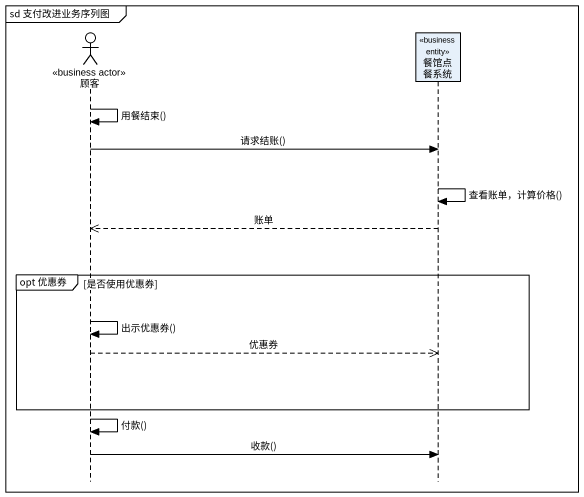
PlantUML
@startuml
mainframe sd 支付改进业务序列图
hide footbox
actor 顾客 <<business actor>>
participant 餐馆点餐系统 <<business entity>>

顾客 -> 顾客 : 用餐结束()
顾客 -> 餐馆点餐系统 : 请求结账()
餐馆点餐系统 -> 餐馆点餐系统 : 查看账单，计算价格()
餐馆点餐系统 -->> 顾客 : 账单
group opt 优惠券 [是否使用优惠券]
  顾客 -> 顾客 : 出示优惠券()
  顾客 -->> 餐馆点餐系统 : 优惠券
end
顾客 -> 顾客 : 付款()
顾客 -> 餐馆点餐系统 : 收款()
@enduml
